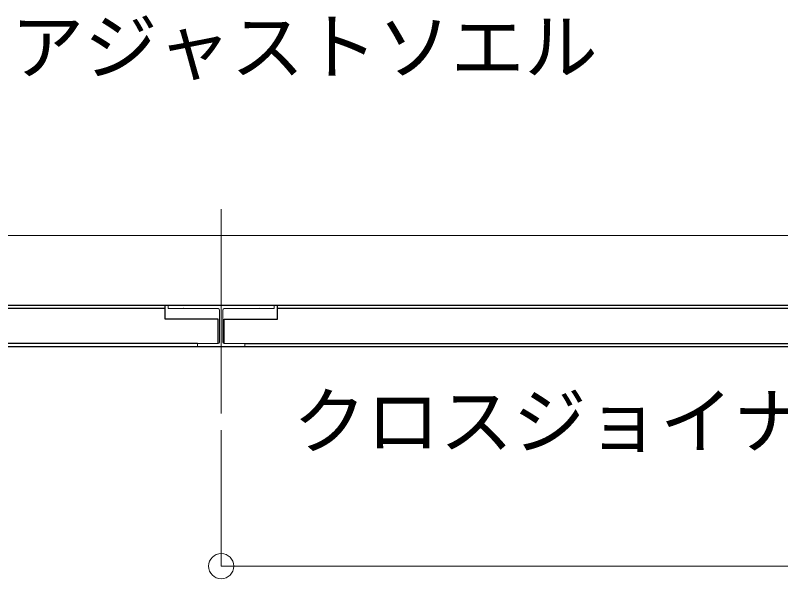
# Model space of a CAD drawing. Units: millimetres on the paper, enlarged 10 times, with parts at other scales. Extents: x -1950 to 1950, y -1347 to 1325.
# Drawn here: x -834.9 to -652.4, y -842.5 to -708.2 of the extents above; entities that cross this region are included whole.
import ezdxf
from ezdxf.enums import TextEntityAlignment as Align

# ---------------------------------------------------------------- set-up
doc = ezdxf.new("R2010")
doc.units = ezdxf.units.MM
doc.header["$LTSCALE"] = 10
doc.header["$PDMODE"] = 32
doc.header["$PDSIZE"] = 6
doc.linetypes.add('CHAIN1', pattern=[8, 5, -1, 1, -1])
for name, color, linetype, lineweight in [('3-0_中心線', 4, 'CHAIN1', 9), ('3-1_吊り材', 7, 'Continuous', 18), ('3-2_野縁受け', 3, 'Continuous', 18), ('3-3_野縁', 2, 'Continuous', 25), ('3-5_寸法', 4, 'Continuous', 9), ('3-6_文字', 7, 'Continuous', 18)]:
    doc.layers.add(name, color=color, linetype=linetype, lineweight=lineweight)
doc.styles.add('ＭＳ ゴシック', font='')
doc.styles.get('ＭＳ ゴシック').set_extended_font_data('MS Gothic')

msp = doc.modelspace()

# ---------------------------------------------------------------- linework, layer by layer
at = {"layer": '3-0_中心線'}
msp.add_line((-785.83, -803.13), (-785.83, -754.43), dxfattribs=at)
at = {"layer": '3-1_吊り材'}
for p, q in [((-911.67, -760.67), (-53.33, -760.67)), ((-911.67, -777.33), (-53.33, -777.33))]:
    msp.add_line(p, q, dxfattribs=at)
at = {"layer": '3-2_野縁受け'}
for p, q in [((-798.5, -777.33), (-773.17, -777.33)), ((-798.5, -777.33), (-798.5, -778.13)), ((-773.17, -778.13), (-773.17, -777.33)), ((-798.5, -778.13), (-794.9, -778.13)), ((-794.9, -778.13), (-794.83, -778)), ((-794.83, -778), (-794.77, -778.13)), ((-794.77, -778.13), (-786.57, -778.13)), ((-786.23, -778.47), (-786.23, -786.13)), ((-785.43, -786.13), (-785.43, -778.47)), ((-785.1, -778.13), (-776.9, -778.13)), ((-776.83, -778), (-776.9, -778.13)), ((-776.77, -778.13), (-776.83, -778)), ((-776.77, -778.13), (-773.17, -778.13)), ((-785.1, -786.47), (-780.17, -786.47)), ((-780.17, -787.13), (-780.17, -786.47)), ((-791.5, -787.13), (-780.17, -787.13)), ((-786.17, -787.13), (-785.5, -787.13))]:
    msp.add_line(p, q, dxfattribs=at)
msp.add_lwpolyline([(-786.57, -786.47), (-791.5, -786.47), (-791.5, -787.13)], dxfattribs=at)
for centre, start, end in [((-786.57, -778.47), 0, 90), ((-785.1, -778.47), 90, 180), ((-786.57, -786.13), 270, 0), ((-785.1, -786.13), 180, 270)]:
    msp.add_arc(centre, 0.333, start, end, dxfattribs=at)
at = {"layer": '3-3_野縁'}
for p, q in [((-911.67, -777.33), (-53.33, -777.33)), ((-772.43, -780.67), (-772.43, -777.33)), ((-799.23, -778.13), (-911.67, -778.13)), ((-192.57, -778.13), (-772.43, -778.13)), ((-785.1, -780.67), (-772.43, -780.67)), ((-785.1, -786.47), (-785.1, -780.67)), ((-791.5, -786.47), (-911.67, -786.47)), ((-780.17, -786.47), (-184.83, -786.47)), ((-911.67, -787.13), (-53.33, -787.13))]:
    msp.add_line(p, q, dxfattribs=at)
msp.add_lwpolyline([(-786.57, -786.47), (-786.57, -780.67), (-799.23, -780.67), (-799.23, -777.33)], dxfattribs=at)
at = {"layer": '3-5_寸法'}
for q in [(-785.83, -807.13), (-179.17, -839.55)]:
    msp.add_line((-785.83, -839.55), q, dxfattribs=at)
at = {"layer": '3-5_寸法', "color": 7}
msp.add_point((-785.83, -839.55), dxfattribs=at)

# ---------------------------------------------------------------- texts
at = {"layer": '3-6_文字', "style": 'ＭＳ ゴシック'}
for s, p in [('アジャストソエル', (-836.03, -725.92)), ('クロスジョイナー', (-768.73, -815.19))]:
    msp.add_text(s, height=12.83, dxfattribs=at).set_placement(p, align=Align.BOTTOM_LEFT)

doc.saveas('drawing.dxf')
